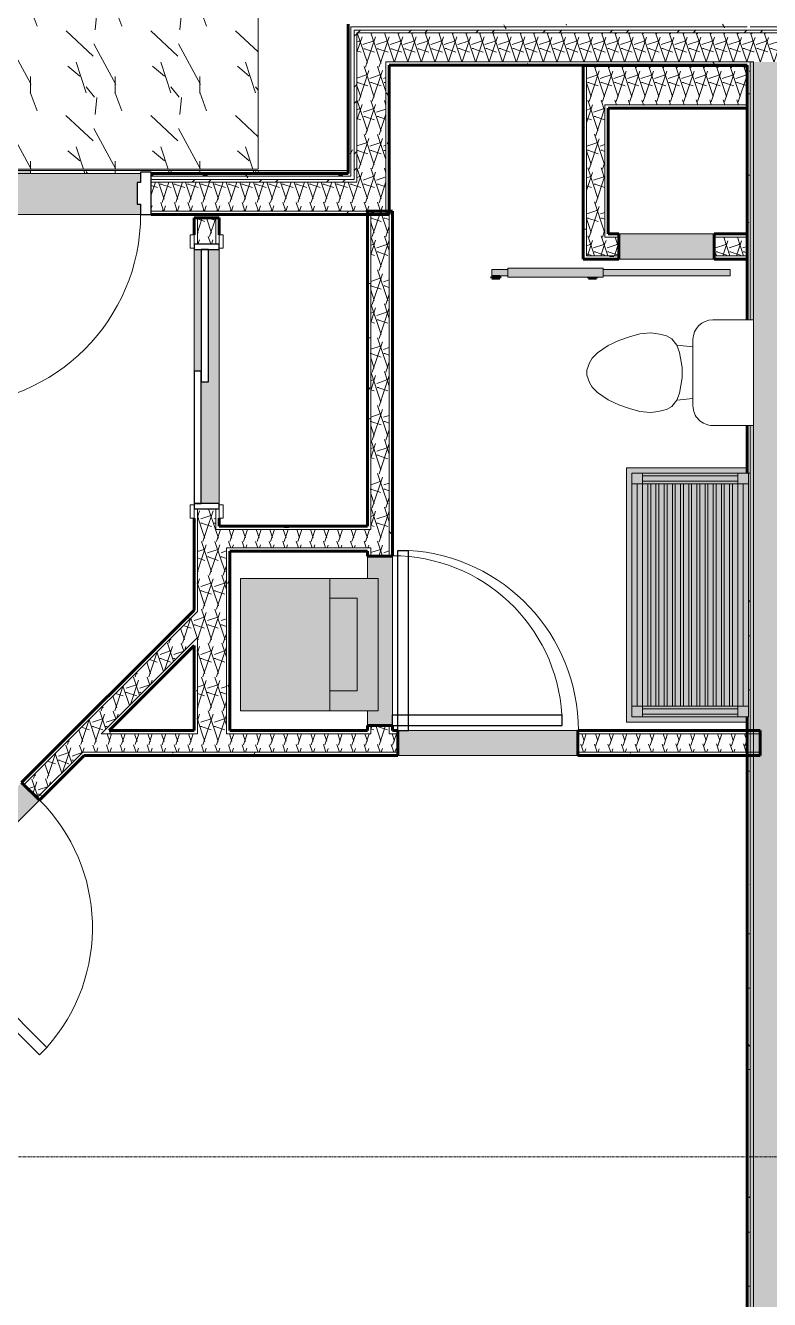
# Model space of a CAD drawing. Header units: inches. Extents: x -4169 to -1846, y 9706 to 12377.
# Drawn here: x -3479.3 to -3338.7, y 10140.2 to 10380.9 of the extents above; entities that cross this region are included whole.
import ezdxf

# ---------------------------------------------------------------- set-up
doc = ezdxf.new("R2010")
doc.units = ezdxf.units.IN
doc.header["$MEASUREMENT"] = 0
doc.linetypes.add('Grid Line 1_2_', pattern=[0.875, 0.5, -0.125, 0.125, -0.125])
for name, color, linetype, lineweight in [('0-1', 7, 'Continuous', 5), ('0-2', 50, 'Continuous', 18), ('A-CLNG', 13, 'Continuous', 18), ('A-CLNG-PATT-1', 252, 'Continuous', 18), ('A-DOOR', 31, 'Continuous', 18), ('A-DOOR-1', 250, 'Continuous', 9), ('A-DOOR-2', 90, 'Continuous', 30), ('A-DOOR-3', 135, 'Continuous', 18), ('A-DOOR-4', 50, 'Continuous', 18), ('A-DOOR-5', 10, 'Continuous', 60), ('A-DOOR-6', 31, 'Continuous', 30), ('A-DOOR-7', 31, 'Continuous', 9), ('A-DOOR-FRAM', 31, 'Continuous', 30), ('A-DOOR-FRAM-1', 90, 'Continuous', 30), ('A-WALL', 113, 'Continuous', 18), ('A-WALL-1', 8, 'Continuous', 5), ('A-WALL-4', 10, 'Continuous', 60), ('A-WALL-5', 50, 'Continuous', 18), ('A-WALL-PATT-1', 250, 'Continuous', 9), ('A-WALL-PATT-2', 253, 'Continuous', 9), ('A-WALL-PATT-4', 111, 'Continuous', 9), ('I-WALL', 2, 'Continuous', 18), ('I-WALL-2', 2, 'Continuous', 5), ('I-WALL-3', 2, 'Continuous', 60), ('P-SANR-FIXT-1', 9, 'Continuous', 9), ('P-SANR-FIXT-2', 250, 'Continuous', 9), ('Q-CASE-1', 9, 'Continuous', 9), ('Q-CASE-3', 250, 'Continuous', 9), ('S-BEAM', 12, 'Continuous', 9), ('S-GRID-1', 1, 'Grid Line 1_2_', 9)]:
    doc.layers.add(name, color=color, linetype=linetype, lineweight=lineweight)
pattern_1 = [(0, (0, 0), (20.48, 5.12), [0.845, -14.515, 0.845, -14.515, -81.92]), (0, (0, 0), (20.48, 5.12), [-30.72, 0.845, -29.875, 0.845, -14.515, -35.84]), (0, (0, 0), (20.48, 5.12), [-76.8, 0.845, -9.395, 0.845, -24.755]), (120, (7.68, 2.56), (-14.67405, 15.1762003), [0.845, -14.515, 0.845, -14.515, -81.92]), (120, (7.68, 2.56), (-14.67405, 15.1762003), [-30.72, 0.845, -29.875, 0.845, -14.515, -35.84]), (120, (7.68, 2.56), (-14.67405, 15.1762003), [-76.8, 0.845, -9.395, 0.845, -24.755]), (240, (10.24, 12.8), (-5.80595, -20.2962003), [0.845, -14.515, 0.845, -14.515, -81.92]), (240, (10.24, 12.8), (-5.80595, -20.2962003), [-30.72, 0.845, -29.875, 0.845, -14.515, -35.84]), (240, (10.24, 12.8), (-5.80595, -20.2962003), [-76.8, 0.845, -9.395, 0.845, -24.755])]
pattern_2 = [(161.57, (0.32, 0.32), (-2.560496185, -0.000537386), [0, -18.214, 2.022, 0]), (18.43, (-0.32, 0.32), (-2.560496185, 0.000537386), [0, -18.214, 2.022, 0]), (108.43, (0.32, 0.32), (1.27922091, -6.400876726), [6.07, -14.166]), (71.57, (-0.32, 0.32), (1.27922091, 6.400876726), [6.07, -14.166])]
pattern_3 = [(45, (0, 0), (-6.335677, 6.335677), []), (45, (0, 9.6), (-6.335677, 6.335677), [])]

# ---------------------------------------------------------------- blocks, each defined once
blk = doc.blocks.new('SWING - SINGLE - FLUSH - 2-10 x 6-8 - PRIVACY-2632540-ENLARGED RCP - 2ND FLOOR PLAN')
at = {"layer": 'A-DOOR-1'}
blk.add_arc((17, -2.37), 34.07, 180, 266.6343, dxfattribs=at)
at = {"layer": 'A-DOOR-2'}
for p, q in [((15, -2.37), (15, -36.38)), ((17, -2.37), (15, -2.37)), ((17, -2.37), (17, -36.38)), ((17, -36.38), (15, -36.38))]:
    blk.add_line(p, q, dxfattribs=at)
blk = doc.blocks.new('Stacked Washer and Dryer - 26_x25_ - Private-1352637-ENLARGED RCP - 2ND FLOOR PLAN')
at = {"layer": 'P-SANR-FIXT-1'}
blk.add_hatch(color=256, dxfattribs=at).paths.add_polyline_path([(8.26, -12.5), (26, -12.5), (26, 12.5), (0, 12.5), (0, -12.5)], flags=0)
at = {"layer": 'P-SANR-FIXT-2'}
for p, q in [((26, 12.5), (0, 12.5)), ((0, -12.5), (0, 12.5)), ((16.91, 12.5), (16.91, -12.5)), ((26, 12.5), (26, -12.5)), ((16.91, 8.75), (22.09, 8.75)), ((22.09, 8.75), (22.09, -8.75)), ((22.09, -8.75), (16.91, -8.75)), ((0, -12.5), (26, -12.5))]:
    blk.add_line(p, q, dxfattribs=at)
blk = doc.blocks.new('SWING - SINGLE - FLUSH - 2-10 x 6-8 - PRIVACY-2632541-ENLARGED RCP - 2ND FLOOR PLAN')
at = {"layer": 'A-DOOR-1'}
blk.add_arc((17, 2.37), 34.07, 93.3657, 180, dxfattribs=at)
at = {"layer": 'A-DOOR-2'}
for p, q in [((15, 2.37), (15, 36.38)), ((17, 36.38), (15, 36.38)), ((17, 2.37), (17, 36.38)), ((17, 2.37), (15, 2.37))]:
    blk.add_line(p, q, dxfattribs=at)
blk = doc.blocks.new('SWING - SINGLE - FLUSH - 2-8 x 6-8 - PASSAGE-2632542-ENLARGED RCP - 2ND FLOOR PLAN')
at = {"layer": 'A-DOOR-1'}
blk.add_arc((16, 2.37), 32.07, 93.5759, 180, dxfattribs=at)
at = {"layer": 'A-DOOR-2'}
for p, q in [((14, 2.37), (14, 34.38)), ((16, 34.38), (14, 34.38)), ((16, 2.37), (16, 34.38)), ((16, 2.37), (14, 2.37))]:
    blk.add_line(p, q, dxfattribs=at)
blk = doc.blocks.new('SLIDING - FLUSH - 4-0 x 6-8-2636079-ENLARGED RCP - 2ND FLOOR PLAN')
at = {"layer": 'A-DOOR-1'}
for p, q in [((-24.25, 3), (-26.75, 3)), ((-26.75, 3), (-26.75, 2.25)), ((-24.25, 2.25), (-24.25, 3)), ((26.75, 3), (24.25, 3)), ((24.25, 3), (24.25, 2.25)), ((26.75, 2.25), (26.75, 3)), ((-26.75, 2.25), (-24.25, 2.25)), ((24.25, 2.25), (26.75, 2.25)), ((-24.25, -2.5), (-26.75, -2.5)), ((-26.75, -2.5), (-26.75, -3.25)), ((-26.75, -3.25), (-24.25, -3.25)), ((-24.25, -3.25), (-24.25, -2.5)), ((26.75, -2.5), (24.25, -2.5)), ((24.25, -2.5), (24.25, -3.25)), ((24.25, -3.25), (26.75, -3.25)), ((26.75, -3.25), (26.75, -2.5))]:
    blk.add_line(p, q, dxfattribs=at)
at = {"layer": 'A-DOOR-2'}
for p, q in [((1, 2.25), (-24, 2.25)), ((-24, 2.25), (-24, 0.88)), ((-24, 0.88), (1, 0.88)), ((24, 0.88), (-1, 0.88)), ((-1, 0.88), (-1, -0.5)), ((1, 0.88), (1, 2.25)), ((24, -0.5), (24, 0.88)), ((-1, -0.5), (24, -0.5))]:
    blk.add_line(p, q, dxfattribs=at)
at = {"layer": 'A-DOOR-FRAM-1'}
for p, q in [((-24, 2.25), (-25, 2.25)), ((-25, 2.25), (-25, -2.5)), ((-24, -2.5), (-24, 2.25)), ((24, 2.25), (24, -2.5)), ((25, 2.25), (24, 2.25)), ((25, -2.5), (25, 2.25)), ((-25, -2.5), (-24, -2.5)), ((24, -2.5), (25, -2.5))]:
    blk.add_line(p, q, dxfattribs=at)
blk = doc.blocks.new('Toilet-Domestic-3D - Toilet-Domestic-3D-1372870-ENLARGED RCP - 2ND FLOOR PLAN')
at = {"layer": 'P-SANR-FIXT-2'}
for p, q in [((-5.13, 8), (-3.74, 10)), ((-3.74, 10), (-2.74, 11)), ((-2.74, 11), (-1.87, 11.5)), ((-1.87, 11.5), (-0.5, 12)), ((-0.5, 12), (0.5, 12)), ((0.5, 12), (1.87, 11.5)), ((1.87, 11.5), (2.74, 11)), ((2.74, 11), (3.74, 10)), ((3.74, 10), (5.13, 8)), ((-6.06, 6), (-5.13, 8)), ((5.13, 8), (6.06, 6)), ((-6.79, 4), (-6.06, 6)), ((6.06, 6), (6.79, 4)), ((-7.33, 1.99), (-6.79, 4)), ((6.79, 4), (7.33, 1.99)), ((-7.5, 0), (-7.33, 1.99)), ((7.33, 1.99), (7.5, 0)), ((-7.41, -1), (-7.5, 0)), ((-7.24, -2), (-7.41, -1)), ((-6.97, -3), (-7.24, -2)), ((7.24, -2), (6.97, -3)), ((7.41, -1), (7.24, -2)), ((7.5, 0), (7.41, -1)), ((-6.4, -4), (-6.97, -3)), ((-5.21, -5), (-6.4, -4)), ((6.4, -4), (5.21, -5)), ((6.97, -3), (6.4, -4)), ((-3.84, -5.5), (-5.21, -5)), ((-4.86, -8.02), (-5.21, -5)), ((-1, -6), (-3.84, -5.5)), ((1, -6), (-1, -6)), ((3.84, -5.5), (1, -6)), ((5.21, -5), (3.84, -5.5)), ((4.86, -8.02), (5.21, -5)), ((6.25, -8.02), (-6.25, -8.02)), ((-9.98, -11.75), (-9.98, -19.48)), ((9.98, -19.48), (9.98, -11.75)), ((-9.98, -19.48), (9.98, -19.48))]:
    blk.add_line(p, q, dxfattribs=at)
for centre, start, end in [((-6.25, -11.75), 90, 180), ((6.25, -11.75), 0, 90)]:
    blk.add_arc(centre, 3.73, start, end, dxfattribs=at)
blk = doc.blocks.new('Bath Vanity - Bath Vanity 48_-V104-ENLARGED RCP - 2ND FLOOR PLAN')
at = {"layer": 'Q-CASE-1'}
h = blk.add_hatch(color=256, dxfattribs=at)
h.paths.add_polyline_path([(24.74, -24), (24.74, -1.25), (23.74, -1.25), (23.74, -23), (-22.26, -23), (-22.26, -1.25), (-23.26, -1.25), (-23.26, -24), (23.74, -24)], flags=0)
h.paths.add_polyline_path([(21.74, -22), (21.74, -21), (-20.26, -21), (-20.26, -22), (4.82, -22)], flags=0)
h.paths.add_polyline_path([(21.74, -10.18), (-20.26, -10.18), (-20.26, -10.73), (21.74, -10.73)], flags=0)
h.paths.add_polyline_path([(21.74, -12.27), (21.74, -11.73), (-20.26, -11.73), (-20.26, -12.27), (17.01, -12.27)], flags=0)
h.paths.add_polyline_path([(21.74, -13.27), (-20.26, -13.27), (-20.26, -13.82), (21.74, -13.82)], flags=0)
h.paths.add_polyline_path([(21.74, -15.36), (21.74, -14.82), (-20.26, -14.82), (-20.26, -15.36), (19.14, -15.36)], flags=0)
h.paths.add_polyline_path([(21.74, -3), (21.74, -2), (-20.26, -2), (-20.26, -3), (10.62, -3)], flags=0)
h.paths.add_polyline_path([(21.74, -8.64), (-20.26, -8.64), (-20.26, -9.18), (21.74, -9.18)], flags=0)
h.paths.add_polyline_path([(21.74, -4.55), (21.74, -4), (-20.26, -4), (-20.26, -4.55), (11.69, -4.55)], flags=0)
h.paths.add_polyline_path([(21.74, -16.91), (21.74, -16.36), (-20.26, -16.36), (-20.26, -16.91), (20.21, -16.91)], flags=0)
h.paths.add_polyline_path([(21.74, -7.09), (-20.26, -7.09), (-20.26, -7.64), (21.74, -7.64)], flags=0)
h.paths.add_polyline_path([(21.74, -20), (21.74, -19.45), (-20.26, -19.45), (-20.26, -20), (4.82, -20)], flags=0)
h.paths.add_polyline_path([(21.74, -18.45), (21.74, -17.91), (-20.26, -17.91), (-20.26, -18.45), (21.27, -18.45)], flags=0)
h.paths.add_polyline_path([(21.74, -6.09), (21.74, -5.55), (-20.26, -5.55), (-20.26, -6.09), (12.75, -6.09)], flags=0)
h = blk.add_hatch(color=256, dxfattribs=at)
h.paths.add_polyline_path([(23.74, -23), (23.74, -21), (21.74, -21), (21.74, -23)], flags=0)
h.paths.add_polyline_path([(23.74, -3), (23.74, -1), (21.74, -1), (21.74, -3), (23.24, -3)], flags=0)
h.paths.add_polyline_path([(-20.26, -21.16), (-20.26, -21), (-22.26, -21), (-22.26, -23), (-20.26, -23), (-20.26, -22)], flags=0)
h.paths.add_polyline_path([(-20.26, -3), (-20.26, -1), (-22.26, -1), (-22.26, -3), (-20.76, -3)], flags=0)
for points in [[(21.74, -2), (21.74, -1), (-20.26, -1), (-20.26, -2), (9.93, -2)], [(-21.76, -4), (-21.76, -3), (-22.26, -3), (-22.26, -21), (-21.76, -21), (-21.76, -4.28)], [(-20.76, -4), (-20.76, -3), (-21.76, -3), (-21.76, -21), (-20.76, -21), (-20.76, -4.28)], [(-20.26, -3), (-20.76, -3), (-20.76, -21), (-20.26, -21), (-20.26, -4)], [(21.74, -4), (21.74, -3), (-20.26, -3), (-20.26, -4), (11.31, -4)], [(21.74, -5.55), (21.74, -4.55), (-20.26, -4.55), (-20.26, -5.55), (12.38, -5.55)], [(22.24, -21), (22.24, -3), (21.74, -3), (21.74, -21)], [(23.24, -10.18), (23.24, -3), (22.24, -3), (22.24, -21), (23.24, -21), (23.24, -10.73)], [(23.74, -20), (23.74, -3), (23.24, -3), (23.24, -21), (23.74, -21)], [(21.74, -7.09), (21.74, -6.09), (-20.26, -6.09), (-20.26, -7.09), (13.44, -7.09)], [(21.74, -8.64), (21.74, -7.64), (-20.26, -7.64), (-20.26, -8.64), (14.51, -8.64)], [(21.74, -10.18), (21.74, -9.18), (-20.26, -9.18), (-20.26, -10.18), (15.57, -10.18)], [(21.74, -11.73), (21.74, -10.73), (-20.26, -10.73), (-20.26, -11.73), (16.64, -11.73)], [(21.74, -13.27), (21.74, -12.27), (-20.26, -12.27), (-20.26, -13.27), (17.7, -13.27)], [(21.74, -14.82), (21.74, -13.82), (-20.26, -13.82), (-20.26, -14.82), (18.77, -14.82)], [(21.74, -16.36), (21.74, -15.36), (-20.26, -15.36), (-20.26, -16.36), (19.83, -16.36)], [(21.74, -17.91), (21.74, -16.91), (-20.26, -16.91), (-20.26, -17.91), (20.9, -17.91)], [(21.74, -18.45), (-20.26, -18.45), (-20.26, -19.45), (21.74, -19.45), (21.74, -19.13)], [(21.74, -21), (21.74, -20), (-20.26, -20), (-20.26, -21), (4.82, -21)], [(21.74, -22), (-20.26, -22), (-20.26, -23), (21.74, -23)]]:
    blk.add_hatch(color=256, dxfattribs=at).paths.add_polyline_path(points, flags=0)
at = {"layer": 'Q-CASE-3'}
for p, q in [((-23.26, -24), (-23.26, -1.25)), ((-22.26, -3), (-22.26, -1)), ((-22.26, -1), (-20.26, -1)), ((21.74, -1), (-20.26, -1)), ((-20.26, -1), (-20.26, -3)), ((21.74, -2), (-20.26, -2)), ((21.74, -3), (21.74, -1)), ((21.74, -1), (23.74, -1)), ((23.74, -1), (23.74, -3)), ((24.74, -1.25), (24.74, -24)), ((-22.26, -3), (-22.26, -21)), ((-20.26, -3), (-22.26, -3)), ((-21.76, -3), (-21.76, -21)), ((-20.76, -3), (-20.76, -21)), ((21.74, -3), (-20.26, -3)), ((-20.26, -3), (-20.26, -21)), ((-20.26, -4), (21.74, -4)), ((21.74, -4.55), (-20.26, -4.55)), ((21.74, -3), (21.74, -21)), ((23.74, -3), (21.74, -3)), ((22.24, -3), (22.24, -21)), ((23.24, -3), (23.24, -21)), ((23.74, -3), (23.74, -21)), ((-20.26, -5.55), (21.74, -5.55)), ((21.74, -6.09), (-20.26, -6.09)), ((-20.26, -7.09), (21.74, -7.09)), ((21.74, -7.64), (-20.26, -7.64)), ((-20.26, -8.64), (21.74, -8.64)), ((21.74, -9.18), (-20.26, -9.18)), ((-20.26, -10.18), (21.74, -10.18)), ((21.74, -10.73), (-20.26, -10.73)), ((-20.26, -11.73), (21.74, -11.73)), ((21.74, -12.27), (-20.26, -12.27)), ((-20.26, -13.27), (21.74, -13.27)), ((21.74, -13.82), (-20.26, -13.82)), ((-20.26, -14.82), (21.74, -14.82)), ((21.74, -15.36), (-20.26, -15.36)), ((-20.26, -16.36), (21.74, -16.36)), ((21.74, -16.91), (-20.26, -16.91)), ((-20.26, -17.91), (21.74, -17.91)), ((21.74, -18.45), (-20.26, -18.45)), ((-22.26, -23), (-22.26, -21)), ((-22.26, -21), (-20.26, -21)), ((-20.26, -19.45), (21.74, -19.45)), ((21.74, -20), (-20.26, -20)), ((-20.26, -21), (21.74, -21)), ((-20.26, -21), (-20.26, -23)), ((21.74, -23), (21.74, -21)), ((21.74, -21), (23.74, -21)), ((23.74, -21), (23.74, -23)), ((24.74, -24), (-23.26, -24)), ((-20.26, -23), (-22.26, -23)), ((21.74, -22), (-20.26, -22)), ((21.74, -23), (-20.26, -23)), ((23.74, -23), (21.74, -23))]:
    blk.add_line(p, q, dxfattribs=at)
blk = doc.blocks.new('BARN - FLUSH - WIDTH 2-V96-ENLARGED RCP - 2ND FLOOR PLAN')
at = {"layer": 'A-DOOR-3'}
h = blk.add_hatch(color=256, dxfattribs=at)
h.paths.add_polyline_path([(12, -4.34), (12, -4.32), (-12, -4.34), (-12, -4.95), (12, -4.95), (12, -4.41)], flags=0)
h.paths.add_polyline_path([(-30, -4.32), (-33, -4.34), (-33, -4.95), (-30, -4.95), (-30, -4.34)], flags=0)
for points in [[(-12, -4.07), (-30, -4.07), (-30, -5.82), (-12, -5.82)], [(-31.5, -6), (-31.5, -5.67), (-33, -5.67), (-33, -6)], [(-13.23, -5.82), (-14.73, -5.82), (-14.73, -6), (-13.23, -6)]]:
    blk.add_hatch(color=256, dxfattribs=at).paths.add_polyline_path(points, flags=0)
h = blk.add_hatch(color=256, dxfattribs=at)
h.paths.add_polyline_path([(12, -5.57), (12, -4.95), (-12, -4.95), (-12, -5.57), (11.51, -5.57)], flags=0)
h.paths.add_polyline_path([(-30, -5.39), (-30, -4.95), (-33, -4.95), (-33, -5.57), (-30, -5.55), (-30, -5.48)], flags=0)
at = {"layer": 'A-DOOR-4'}
for p, q in [((-30, -4.32), (-33, -4.32)), ((-33, -4.32), (-33, -4.95)), ((-30, -5.82), (-30, -4.07)), ((-30, -4.07), (-12, -4.07)), ((-12, -4.07), (-12, -5.82)), ((12, -4.32), (-12, -4.32)), ((12, -4.95), (12, -4.32)), ((-33, -4.95), (-33, -5.57)), ((-33, -5.57), (-30, -5.57)), ((-12, -5.82), (-30, -5.82)), ((-12, -5.57), (12, -5.57)), ((12, -5.57), (12, -4.95))]:
    blk.add_line(p, q, dxfattribs=at)
at = {"layer": 'A-DOOR-5'}
for p, q in [((-33, -6), (-33, -5.67)), ((-33, -5.67), (-31.5, -5.67)), ((-31.5, -6), (-33, -6)), ((-31.5, -5.67), (-31.5, -6)), ((-14.73, -6), (-14.73, -5.82)), ((-13.23, -6), (-14.73, -6)), ((-13.23, -5.82), (-13.23, -6))]:
    blk.add_line(p, q, dxfattribs=at)
blk = doc.blocks.new('CTR - 1st Phase - Unit Layouts_rvt-1-ENLARGED RCP - 2ND FLOOR PLAN')
at = {"layer": 'A-WALL-1'}
for points in [[(-3373.3, 10373.16), (-3342.97, 10373.16), (-3342.97, 10373.41), (-3373.3, 10373.41)], [(-3362.89, 10336.79), (-3349.17, 10336.79), (-3349.17, 10341.54), (-3367.17, 10341.54), (-3367.17, 10336.79)], [(-3409.92, 10248.66), (-3409.92, 10280.66), (-3414.67, 10280.66), (-3414.67, 10276.45), (-3412.67, 10276.45), (-3412.67, 10251.45), (-3414.67, 10251.45), (-3414.67, 10248.66), (-3410.55, 10248.66)], [(-3396.65, 10242.99), (-3374.9, 10242.99), (-3374.9, 10247.74), (-3408.9, 10247.74), (-3408.9, 10242.99), (-3407.98, 10242.99)], [(-3500.69, 10210.49), (-3476.64, 10234.53), (-3480, 10237.89), (-3504.04, 10213.85), (-3501.13, 10210.93)]]:
    blk.add_hatch(color=256, dxfattribs=at).paths.add_polyline_path(points, flags=0)
h = blk.add_hatch(color=256, dxfattribs=at)
h.paths.add_polyline_path([(-3446.05, 10290.59), (-3442.67, 10290.59), (-3442.67, 10338.59), (-3444.67, 10338.59), (-3444.67, 10313.59), (-3446.05, 10313.59), (-3446.05, 10309.45)], flags=0)
h.paths.add_polyline_path([(-3447.42, 10315.59), (-3446.05, 10315.59), (-3446.05, 10338.59), (-3447.42, 10338.59), (-3447.42, 10317.53)], flags=0)
at = {"layer": 'A-WALL-PATT-1'}
h = blk.add_hatch(dxfattribs=at)
h.set_pattern_fill('FP_1', color=256, style=0, pattern_type=2)
h.set_pattern_definition(pattern_1)
h.paths.add_polyline_path([(-3373.92, 10336.79), (-3373.3, 10336.79), (-3373.3, 10373.41), (-3373.92, 10373.41), (-3373.92, 10337.41)], flags=0)
h = blk.add_hatch(dxfattribs=at)
h.set_pattern_fill('FP_1', color=256, style=0, pattern_type=2)
h.set_pattern_definition(pattern_1)
h.paths.add_polyline_path([(-3369.17, 10365.29), (-3342.97, 10365.29), (-3342.97, 10365.91), (-3369.17, 10365.91)], flags=0)
h = blk.add_hatch(dxfattribs=at)
h.set_pattern_fill('FP_1', color=256, style=0, pattern_type=2)
h.set_pattern_definition(pattern_1)
h.paths.add_polyline_path([(-3414.67, 10247.74), (-3414.05, 10247.74), (-3414.05, 10248.66), (-3414.67, 10248.66)], flags=0)
h.paths.add_polyline_path([(-3414.05, 10280.66), (-3414.05, 10282.2), (-3414.67, 10282.2), (-3414.67, 10280.66)], flags=0)
h.paths.add_polyline_path([(-3414.05, 10285.7), (-3414.05, 10345.86), (-3414.67, 10345.84), (-3414.67, 10285.7)], flags=0)
h = blk.add_hatch(dxfattribs=at)
h.set_pattern_fill('FP_1', color=256, style=0, pattern_type=2)
h.set_pattern_definition(pattern_1)
h.paths.add_polyline_path([(-3410.55, 10247.74), (-3409.92, 10247.74), (-3409.92, 10248.66), (-3410.55, 10248.66), (-3410.55, 10248.12)], flags=0)
h.paths.add_polyline_path([(-3409.92, 10280.66), (-3409.92, 10345.86), (-3410.55, 10345.86), (-3410.55, 10280.66)], flags=0)
h = blk.add_hatch(dxfattribs=at)
h.set_pattern_fill('FP_1', color=256, style=0, pattern_type=2)
h.set_pattern_definition(pattern_1)
h.paths.add_polyline_path([(-3446.8, 10286.32), (-3446.8, 10289.59), (-3447.42, 10289.59), (-3447.42, 10286.32)], flags=0)
h.paths.add_polyline_path([(-3447.42, 10339.59), (-3446.8, 10339.59), (-3446.8, 10344.59), (-3447.42, 10344.59), (-3447.42, 10341.34)], flags=0)
h = blk.add_hatch(dxfattribs=at)
h.set_pattern_fill('FP_1', color=256, style=0, pattern_type=2)
h.set_pattern_definition(pattern_1)
h.paths.add_polyline_path([(-3369.17, 10336.79), (-3367.17, 10336.79), (-3367.17, 10337.41), (-3373.3, 10337.41), (-3373.29, 10336.79), (-3369.8, 10336.79)], flags=0)
h.paths.add_polyline_path([(-3346, 10336.79), (-3342.97, 10336.79), (-3342.97, 10337.41), (-3349.17, 10337.41), (-3349.17, 10336.79), (-3346.17, 10336.79)], flags=0)
h = blk.add_hatch(dxfattribs=at)
h.set_pattern_fill('FP_1', color=256, style=0, pattern_type=2)
h.set_pattern_definition(pattern_1)
h.paths.add_polyline_path([(-3446.8, 10247.74), (-3446.8, 10265.26), (-3447.42, 10264.64), (-3447.42, 10247.74)], flags=0)
h.paths.add_polyline_path([(-3447.42, 10269.59), (-3446.8, 10270.21), (-3446.8, 10286.32), (-3447.42, 10286.32), (-3447.42, 10270.21)], flags=0)
h = blk.add_hatch(dxfattribs=at)
h.set_pattern_fill('FP_1', color=256, style=0, pattern_type=2)
h.set_pattern_definition(pattern_1)
h.paths.add_polyline_path([(-3438.67, 10285.7), (-3414.67, 10285.7), (-3414.67, 10286.32), (-3443.3, 10286.32), (-3443.3, 10285.7), (-3440.67, 10285.7)], flags=0)
h = blk.add_hatch(dxfattribs=at)
h.set_pattern_fill('FP_1', color=256, style=0, pattern_type=2)
h.set_pattern_definition(pattern_1)
h.paths.add_polyline_path([(-3441.3, 10247.74), (-3440.67, 10247.74), (-3440.67, 10282.2), (-3441.3, 10282.2), (-3441.3, 10256.91)], flags=0)
h = blk.add_hatch(dxfattribs=at)
h.set_pattern_fill('FP_1', color=256, style=0, pattern_type=2)
h.set_pattern_definition(pattern_1)
h.paths.add_polyline_path([(-3522.87, 10194.14), (-3503.6, 10213.41), (-3504.04, 10213.85), (-3522.87, 10195.02), (-3522.87, 10194.4)], flags=0)
h.paths.add_polyline_path([(-3479.56, 10237.45), (-3447.42, 10269.59), (-3447.42, 10270.47), (-3480, 10237.89)], flags=0)
h = blk.add_hatch(dxfattribs=at)
h.set_pattern_fill('FP_1', color=256, style=0, pattern_type=2)
h.set_pattern_definition(pattern_1)
h.paths.add_polyline_path([(-3518.75, 10192.43), (-3507.58, 10203.6), (-3508.02, 10204.04), (-3518.75, 10193.31)], flags=0)
h.paths.add_polyline_path([(-3505.11, 10206.07), (-3500.69, 10210.49), (-3501.13, 10210.93), (-3505.55, 10206.51)], flags=0)
h.paths.add_polyline_path([(-3476.64, 10234.53), (-3467.56, 10243.61), (-3468.45, 10243.61), (-3477.09, 10234.98)], flags=0)
h.paths.add_polyline_path([(-3464.95, 10247.11), (-3464.06, 10247.11), (-3447.42, 10263.75), (-3447.42, 10264.64), (-3464.18, 10247.88)], flags=0)
h = blk.add_hatch(dxfattribs=at)
h.set_pattern_fill('FP_1', color=256, style=0, pattern_type=2)
h.set_pattern_definition(pattern_1)
h.paths.add_polyline_path([(-3463.44, 10247.11), (-3446.8, 10247.11), (-3446.8, 10247.74), (-3463.44, 10247.74), (-3464.06, 10247.11)], flags=0)
h.paths.add_polyline_path([(-3441.3, 10247.11), (-3414.05, 10247.11), (-3414.05, 10247.74), (-3441.3, 10247.74)], flags=0)
h.paths.add_polyline_path([(-3408.9, 10247.11), (-3408.9, 10247.74), (-3410.55, 10247.74), (-3410.55, 10247.11)], flags=0)
h.paths.add_polyline_path([(-3342.97, 10247.11), (-3342.97, 10247.74), (-3374.9, 10247.74), (-3374.9, 10247.11), (-3362.89, 10247.11)], flags=0)
h = blk.add_hatch(dxfattribs=at)
h.set_pattern_fill('FP_1', color=256, style=0, pattern_type=2)
h.set_pattern_definition(pattern_1)
h.paths.add_polyline_path([(-3447.42, 10242.99), (-3408.9, 10242.99), (-3408.9, 10243.61), (-3467.56, 10243.61), (-3468.19, 10242.99), (-3464.18, 10242.99)], flags=0)
h.paths.add_polyline_path([(-3374.9, 10242.99), (-3342.97, 10242.99), (-3342.97, 10243.61), (-3374.9, 10243.61)], flags=0)
at = {"layer": 'A-WALL-PATT-2'}
h = blk.add_hatch(dxfattribs=at)
h.set_pattern_fill('FP_2', color=256, style=0, pattern_type=2)
h.set_pattern_definition(pattern_2)
h.paths.add_polyline_path([(-3373.3, 10337.41), (-3369.8, 10337.41), (-3369.8, 10373.16), (-3373.3, 10373.16), (-3373.3, 10339.62)], flags=0)
h = blk.add_hatch(dxfattribs=at)
h.set_pattern_fill('FP_2', color=256, style=0, pattern_type=2)
h.set_pattern_definition(pattern_2)
h.paths.add_polyline_path([(-3369.8, 10365.91), (-3342.97, 10365.91), (-3342.97, 10373.16), (-3369.8, 10373.16)], flags=0)
h = blk.add_hatch(dxfattribs=at)
h.set_pattern_fill('FP_2', color=256, style=0, pattern_type=2)
h.set_pattern_definition(pattern_2)
h.paths.add_polyline_path([(-3414.05, 10247.11), (-3410.55, 10247.11), (-3410.55, 10248.66), (-3414.05, 10248.66), (-3414.05, 10247.74)], flags=0)
h.paths.add_polyline_path([(-3410.55, 10280.66), (-3410.55, 10345.86), (-3414.05, 10345.86), (-3414.05, 10280.66), (-3412.67, 10280.66)], flags=0)
h = blk.add_hatch(dxfattribs=at)
h.set_pattern_fill('FP_2', color=256, style=0, pattern_type=2)
h.set_pattern_definition(pattern_2)
h.paths.add_polyline_path([(-3443.3, 10285.7), (-3443.3, 10289.59), (-3446.8, 10289.59), (-3446.8, 10285.7)], flags=0)
h.paths.add_polyline_path([(-3443.3, 10339.59), (-3443.3, 10344.59), (-3446.8, 10344.59), (-3446.8, 10339.59)], flags=0)
h = blk.add_hatch(dxfattribs=at)
h.set_pattern_fill('FP_2', color=256, style=0, pattern_type=2)
h.set_pattern_definition(pattern_2)
h.paths.add_polyline_path([(-3369.8, 10337.41), (-3367.17, 10337.41), (-3367.17, 10340.91), (-3369.8, 10340.91), (-3369.8, 10339.62)], flags=0)
h.paths.add_polyline_path([(-3349.17, 10337.41), (-3342.97, 10337.41), (-3342.97, 10340.91), (-3349.17, 10340.91)], flags=0)
h = blk.add_hatch(dxfattribs=at)
h.set_pattern_fill('FP_2', color=256, style=0, pattern_type=2)
h.set_pattern_definition(pattern_2)
h.paths.add_polyline_path([(-3446.8, 10247.11), (-3441.3, 10247.11), (-3441.3, 10285.7), (-3446.8, 10285.7), (-3446.8, 10247.71)], flags=0)
h = blk.add_hatch(dxfattribs=at)
h.set_pattern_fill('FP_2', color=256, style=0, pattern_type=2)
h.set_pattern_definition(pattern_2)
h.paths.add_polyline_path([(-3434.81, 10282.2), (-3414.05, 10282.2), (-3414.05, 10285.7), (-3441.3, 10285.68), (-3441.3, 10282.2), (-3438.67, 10282.2)], flags=0)
h = blk.add_hatch(dxfattribs=at)
h.set_pattern_fill('FP_2', color=256, style=0, pattern_type=2)
h.set_pattern_definition(pattern_2)
h.paths.add_polyline_path([(-3519.37, 10192.69), (-3501.13, 10210.93), (-3503.6, 10213.41), (-3519.37, 10197.64), (-3519.37, 10192.74)], flags=0)
h.paths.add_polyline_path([(-3477.09, 10234.98), (-3446.8, 10265.3), (-3446.8, 10270.21), (-3479.56, 10237.45)], flags=0)
h = blk.add_hatch(dxfattribs=at)
h.set_pattern_fill('FP_2', color=256, style=0, pattern_type=2)
h.set_pattern_definition(pattern_2)
h.paths.add_polyline_path([(-3468.45, 10243.61), (-3408.9, 10243.61), (-3408.9, 10247.11), (-3464.95, 10247.11), (-3468.44, 10243.62)], flags=0)
h.paths.add_polyline_path([(-3374.9, 10243.61), (-3342.97, 10243.61), (-3342.97, 10247.11), (-3374.9, 10247.11)], flags=0)
at = {"layer": 'A-WALL-4'}
for p, q in [((-3373.92, 10336.79), (-3373.92, 10373.41)), ((-3373.92, 10373.41), (-3373.3, 10373.41)), ((-3373.3, 10373.41), (-3369.17, 10373.41)), ((-3369.17, 10373.41), (-3342.97, 10373.41)), ((-3342.97, 10373.41), (-3342.97, 10365.29)), ((-3369.17, 10365.29), (-3369.17, 10341.54)), ((-3342.97, 10365.29), (-3369.17, 10365.29)), ((-3414.67, 10286.32), (-3414.67, 10345.86)), ((-3414.67, 10345.86), (-3409.92, 10345.86)), ((-3409.92, 10345.86), (-3409.92, 10280.66)), ((-3447.42, 10341.34), (-3447.42, 10344.59)), ((-3447.42, 10344.59), (-3442.67, 10344.59)), ((-3442.67, 10344.59), (-3442.67, 10341.34)), ((-3369.17, 10341.54), (-3367.17, 10341.54)), ((-3367.17, 10341.54), (-3367.17, 10336.79)), ((-3349.17, 10341.54), (-3342.97, 10341.54)), ((-3349.17, 10336.79), (-3349.17, 10341.54)), ((-3342.97, 10341.54), (-3342.97, 10336.79)), ((-3373.3, 10336.79), (-3373.92, 10336.79)), ((-3369.17, 10336.79), (-3373.3, 10336.79)), ((-3367.17, 10336.79), (-3369.17, 10336.79)), ((-3342.97, 10336.79), (-3349.17, 10336.79)), ((-3447.42, 10286.32), (-3447.42, 10287.84)), ((-3442.67, 10287.84), (-3442.67, 10286.32)), ((-3447.42, 10270.47), (-3447.42, 10286.32)), ((-3442.67, 10286.32), (-3440.67, 10286.32)), ((-3440.67, 10286.32), (-3414.67, 10286.32)), ((-3414.67, 10281.57), (-3440.67, 10281.57)), ((-3440.67, 10281.57), (-3440.67, 10247.74)), ((-3414.67, 10280.66), (-3414.67, 10281.57)), ((-3409.92, 10280.66), (-3414.67, 10280.66)), ((-3480, 10237.89), (-3447.42, 10270.47)), ((-3447.42, 10263.75), (-3463.44, 10247.74)), ((-3447.42, 10247.74), (-3447.42, 10263.75)), ((-3414.67, 10247.74), (-3414.67, 10248.66)), ((-3414.67, 10248.66), (-3409.92, 10248.66)), ((-3409.92, 10248.66), (-3409.92, 10247.74)), ((-3463.44, 10247.74), (-3447.42, 10247.74)), ((-3440.67, 10247.74), (-3414.67, 10247.74)), ((-3409.92, 10247.74), (-3408.9, 10247.74)), ((-3408.9, 10247.74), (-3408.9, 10242.99)), ((-3374.9, 10247.74), (-3340.47, 10247.74)), ((-3374.9, 10242.99), (-3374.9, 10247.74)), ((-3340.47, 10247.74), (-3340.47, 10242.99)), ((-3468.19, 10242.99), (-3476.64, 10234.53)), ((-3408.9, 10242.99), (-3468.19, 10242.99)), ((-3340.47, 10242.99), (-3374.9, 10242.99)), ((-3476.64, 10234.53), (-3480, 10237.89))]:
    blk.add_line(p, q, dxfattribs=at)
at = {"layer": 'A-WALL-5'}
for p, q in [((-3373.3, 10373.41), (-3373.3, 10373.16)), ((-3373.3, 10373.41), (-3373.3, 10373.16)), ((-3373.3, 10373.16), (-3373.3, 10337.41)), ((-3369.8, 10373.16), (-3373.3, 10373.16)), ((-3369.17, 10373.16), (-3369.8, 10373.16)), ((-3369.17, 10373.16), (-3342.97, 10373.16)), ((-3369.8, 10365.91), (-3369.8, 10340.91)), ((-3369.17, 10365.91), (-3369.8, 10365.91)), ((-3369.17, 10365.91), (-3342.97, 10365.91)), ((-3414.05, 10285.7), (-3414.05, 10345.86)), ((-3410.55, 10280.66), (-3410.55, 10345.86)), ((-3446.8, 10339.59), (-3446.8, 10344.59)), ((-3443.3, 10339.59), (-3443.3, 10344.59)), ((-3369.8, 10340.91), (-3369.17, 10340.91)), ((-3367.17, 10340.91), (-3369.17, 10340.91)), ((-3349.17, 10341.54), (-3367.17, 10341.54)), ((-3342.97, 10340.91), (-3349.17, 10340.91)), ((-3447.42, 10338.59), (-3447.42, 10315.59)), ((-3442.67, 10290.59), (-3442.67, 10338.59)), ((-3373.3, 10337.41), (-3369.8, 10337.41)), ((-3369.8, 10337.41), (-3369.17, 10337.41)), ((-3367.17, 10337.41), (-3369.17, 10337.41)), ((-3367.17, 10336.79), (-3349.17, 10336.79)), ((-3342.97, 10337.41), (-3349.17, 10337.41)), ((-3446.8, 10286.32), (-3446.8, 10289.59)), ((-3443.3, 10286.32), (-3443.3, 10289.59)), ((-3446.8, 10286.32), (-3446.8, 10285.7)), ((-3446.8, 10285.7), (-3446.8, 10270.21)), ((-3443.3, 10286.32), (-3443.3, 10285.7)), ((-3441.3, 10285.7), (-3443.3, 10285.7)), ((-3440.67, 10285.7), (-3441.3, 10285.7)), ((-3414.67, 10285.7), (-3440.67, 10285.7)), ((-3414.05, 10285.7), (-3414.67, 10285.7)), ((-3440.67, 10282.2), (-3441.3, 10282.2)), ((-3441.3, 10282.2), (-3441.3, 10247.74)), ((-3414.67, 10282.2), (-3440.67, 10282.2)), ((-3414.05, 10282.2), (-3414.67, 10282.2)), ((-3414.67, 10280.66), (-3414.67, 10276.45)), ((-3414.05, 10280.66), (-3414.05, 10282.2)), ((-3409.92, 10248.66), (-3409.92, 10280.66)), ((-3479.56, 10237.45), (-3447.42, 10269.59)), ((-3447.42, 10269.59), (-3446.8, 10270.21)), ((-3464.95, 10247.11), (-3447.42, 10264.64)), ((-3447.42, 10264.64), (-3446.8, 10265.26)), ((-3446.8, 10265.26), (-3446.8, 10247.74)), ((-3414.67, 10251.45), (-3414.67, 10248.66)), ((-3414.05, 10247.74), (-3414.05, 10248.66)), ((-3410.55, 10247.74), (-3410.55, 10248.66)), ((-3464.06, 10247.11), (-3464.95, 10247.11)), ((-3446.8, 10247.11), (-3464.06, 10247.11)), ((-3446.8, 10247.74), (-3446.8, 10247.11)), ((-3441.3, 10247.74), (-3441.3, 10247.11)), ((-3414.05, 10247.11), (-3441.3, 10247.11)), ((-3414.05, 10247.74), (-3414.05, 10247.11)), ((-3410.55, 10247.74), (-3410.55, 10247.11)), ((-3408.9, 10247.11), (-3410.55, 10247.11)), ((-3374.9, 10247.74), (-3408.9, 10247.74)), ((-3340.47, 10247.11), (-3374.9, 10247.11)), ((-3477.09, 10234.98), (-3468.45, 10243.61)), ((-3467.56, 10243.61), (-3468.45, 10243.61)), ((-3408.9, 10243.61), (-3467.56, 10243.61)), ((-3408.9, 10242.99), (-3374.9, 10242.99)), ((-3340.47, 10243.61), (-3374.9, 10243.61)), ((-3500.69, 10210.49), (-3476.64, 10234.53))]:
    blk.add_line(p, q, dxfattribs=at)
at = {"layer": '0-2'}
for name, p, rotation in [('SLIDING - FLUSH - 4-0 x 6-8-2636079-ENLARGED RCP - 2ND FLOOR PLAN', (-3445.17, 10314.59), 89.9999999999961), ('Toilet-Domestic-3D - Toilet-Domestic-3D-1372870-ENLARGED RCP - 2ND FLOOR PLAN', (-3361.2, 10315.32), 90.00000000003328), ('SWING - SINGLE - FLUSH - 2-10 x 6-8 - PRIVACY-2632541-ENLARGED RCP - 2ND FLOOR PLAN', (-3516.72, 10290.2), 225.0000000000024), ('Bath Vanity - Bath Vanity 48_-V104-ENLARGED RCP - 2ND FLOOR PLAN', (-3341.72, 10274.06), 270.000000000025), ('SWING - SINGLE - FLUSH - 2-8 x 6-8 - PASSAGE-2632542-ENLARGED RCP - 2ND FLOOR PLAN', (-3412.3, 10264.66), 269.9999999999993), ('SWING - SINGLE - FLUSH - 2-10 x 6-8 - PRIVACY-2632540-ENLARGED RCP - 2ND FLOOR PLAN', (-3391.9, 10245.36), 180), ('SWING - SINGLE - FLUSH - 2-10 x 6-8 - PRIVACY-2632541-ENLARGED RCP - 2ND FLOOR PLAN', (-3490.34, 10224.19), 225.000000000005)]:
    blk.add_blockref(name, p, dxfattribs=dict(at, rotation=rotation))
for name, p in [('BARN - FLUSH - WIDTH 2-V96-ENLARGED RCP - 2ND FLOOR PLAN', (-3358.17, 10339.16)), ('Stacked Washer and Dryer - 26_x25_ - Private-1352637-ENLARGED RCP - 2ND FLOOR PLAN', (-3438.67, 10263.95))]:
    blk.add_blockref(name, p, dxfattribs=at)
blk = doc.blocks.new('CTR - 1st Phase - Shell_rvt-1-ENLARGED RCP - 2ND FLOOR PLAN')
at = {"layer": 'S-GRID-1'}
blk.add_line((-1846.46, 10167.19), (-4136.46, 10167.19), dxfattribs=at)
blk = doc.blocks.new('Dimension Lumber - LVL - 3_5X5_5-V162-ENLARGED RCP - 2ND FLOOR PLAN')
at = {"layer": 'S-BEAM'}
blk.add_hatch(color=256, dxfattribs=at).paths.add_polyline_path([(18.6, 1.17), (35.62, 1.17), (35.62, 1.75), (-43.63, 1.75), (-43.63, 1.17), (-41.6, 1.17), (-41.6, 1.42), (-39.6, 1.42), (-39.6, 1.17), (-24.37, 1.17), (-24.37, 1.73), (18.6, 1.73)], flags=0)
blk.add_line((-43.63, 1.75), (35.62, 1.75), dxfattribs=at)
blk = doc.blocks.new('HOLLOW METAL - UNIT DOOR-2154430-ENLARGED RCP - 2ND FLOOR PLAN')
at = {"layer": 'A-DOOR-6'}
for p, q in [((18, 40.125), (16.25, 40.125)), ((16.25, 40.125), (16.25, 4.125)), ((18, 4.125), (18, 40.125)), ((16.25, 4.125), (18, 4.125))]:
    blk.add_line(p, q, dxfattribs=at)
at = {"layer": 'A-DOOR-7'}
blk.add_arc((18, 4.125), 36, 90, 180, dxfattribs=at)
at = {"layer": 'A-DOOR-FRAM'}
for p, q in [((-18, 4.125), (-20, 4.125)), ((-20, 4.125), (-20, -3.875)), ((-18, 2.1875), (-18, 4.125)), ((18, 4.125), (18, 2.1875)), ((20, 4.125), (18, 4.125)), ((20, -3.875), (20, 4.125)), ((-17.375, 2.1875), (-18, 2.1875)), ((-17.375, -1.9375), (-17.375, 2.1875)), ((18, 2.1875), (17.375, 2.1875)), ((17.375, 2.1875), (17.375, -1.9375)), ((-18, -3.875), (-18, -1.9375)), ((-18, -1.9375), (-17.375, -1.9375)), ((17.375, -1.9375), (18, -1.9375)), ((18, -1.9375), (18, -3.875)), ((-20, -3.875), (-18, -3.875)), ((18, -3.875), (20, -3.875))]:
    blk.add_line(p, q, dxfattribs=at)

msp = doc.modelspace()

# ---------------------------------------------------------------- hatches: boundary and pattern name
at = {"layer": 'A-CLNG-PATT-1'}
h = msp.add_hatch(dxfattribs=at)
h.set_pattern_fill('FP_56', color=256, style=0, pattern_type=2)
h.set_pattern_definition([(108.435, (4.16, 0), (-16.000521, 32.0003383), [6.072, -44.525]), (139.399, (2.24, 5.76), (-96.00016541, 79.9998798), [2.95, -144.562]), (136.848, (16, 7.68), (-240.00202852, 223.9982064), [7.018, -343.889]), (109.983, (10.88, 12.48), (-47.99971113, 127.99986808), [3.746, -183.53]), (90, (9.6, 0), (-16, 16), [3.2, -12.8]), (118.443, (9.6, 3.2), (112.0002199, -207.99937941), [8.734, -427.981]), (84.289, (5.44, 10.88), (-16.00092206, -143.99947947), [3.216, -157.582]), (129.806, (5.76, 14.08), (64.00060153, -80.0001644), [2.499, -122.465])])
h.paths.add_polyline_path([(-3435.32, 10352.96), (-3435.32, 10353.52), (-3478.3, 10353.52), (-3478.3, 10352.96), (-3457.52, 10352.96), (-3457.52, 10353.21), (-3455.52, 10353.21), (-3455.52, 10352.96)], flags=0)
h.paths.add_polyline_path([(-3497.3, 10353.77), (-3435.32, 10353.77), (-3435.32, 10391.92), (-3497.55, 10391.92), (-3497.55, 10356.09), (-3497.3, 10356.09), (-3497.3, 10354.09), (-3497.55, 10354.09), (-3497.55, 10353.77)], flags=0)
h.paths.add_polyline_path([(-3447.3, 10392.17), (-3435.32, 10392.17), (-3435.32, 10411.12), (-3479.55, 10411.12), (-3479.55, 10410.41), (-3497.55, 10410.41), (-3497.55, 10394.09), (-3497.3, 10394.09), (-3497.3, 10392.17), (-3455.74, 10392.17)], flags=0)
at = {"layer": 'A-WALL-PATT-4'}
h = msp.add_hatch(dxfattribs=at)
h.set_pattern_fill('FP_1', color=256, style=0, pattern_type=2)
h.set_pattern_definition(pattern_1)
h.paths.add_polyline_path([(-3417.94, 10380.66), (-3342.97, 10380.66), (-3342.97, 10381.16), (-3418.3, 10381.16), (-3418.28, 10380.66)], flags=0)
h = msp.add_hatch(dxfattribs=at)
h.set_pattern_fill('FP_1', color=256, style=0, pattern_type=2)
h.set_pattern_definition(pattern_1)
h.paths.add_polyline_path([(-3342.97, 10380.66), (-3201.25, 10380.66), (-3201.25, 10381.16), (-3342.97, 10381.16), (-3342.97, 10380.79)], flags=0)
h = msp.add_hatch(dxfattribs=at)
h.set_pattern_fill('FP_1', color=256, style=0, pattern_type=2)
h.set_pattern_definition(pattern_1)
h.paths.add_polyline_path([(-3417.8, 10352.46), (-3417.8, 10380.66), (-3418.3, 10380.66), (-3418.3, 10352.46), (-3417.92, 10352.46)], flags=0)
h = msp.add_hatch(dxfattribs=at)
h.set_pattern_fill('FP_1', color=256, style=0, pattern_type=2)
h.set_pattern_definition(pattern_1)
h.paths.add_polyline_path([(-3396.65, 10380.04), (-3342.35, 10380.04), (-3342.35, 10380.66), (-3417.8, 10380.66), (-3417.8, 10380.04), (-3409.92, 10380.04)], flags=0)
h = msp.add_hatch(dxfattribs=at)
h.set_pattern_fill('FP_1', color=256, style=0, pattern_type=2)
h.set_pattern_definition(pattern_1)
h.paths.add_polyline_path([(-3417.17, 10351.84), (-3417.17, 10380.04), (-3417.8, 10380.04), (-3417.8, 10351.84)], flags=0)
h = msp.add_hatch(dxfattribs=at)
h.set_pattern_fill('FP_38', color=256, style=0, pattern_type=2)
h.set_pattern_definition(pattern_3)
h.paths.add_polyline_path([(-3362.89, 10379.54), (-3341.72, 10379.54), (-3341.72, 10380.04), (-3417.17, 10380.04), (-3417.17, 10379.54), (-3396.65, 10379.54)], flags=0)
h = msp.add_hatch(dxfattribs=at)
h.set_pattern_fill('FP_38', color=256, style=0, pattern_type=2)
h.set_pattern_definition(pattern_3)
h.paths.add_polyline_path([(-3416.67, 10351.34), (-3416.67, 10379.54), (-3417.17, 10379.54), (-3417.17, 10351.34)], flags=0)
h = msp.add_hatch(dxfattribs=at)
h.set_pattern_fill('FP_2', color=256, style=0, pattern_type=2)
h.set_pattern_definition(pattern_2)
h.paths.add_polyline_path([(-3362.89, 10374.04), (-3341.72, 10374.05), (-3341.72, 10379.54), (-3416.67, 10379.54), (-3416.67, 10374.04), (-3396.65, 10374.04)], flags=0)
h = msp.add_hatch(dxfattribs=at)
h.set_pattern_fill('FP_1', color=256, style=0, pattern_type=2)
h.set_pattern_definition(pattern_1)
h.paths.add_polyline_path([(-3209.32, 10380.04), (-3201.87, 10380.04), (-3201.87, 10380.66), (-3342.35, 10380.66), (-3342.35, 10380.04), (-3210.94, 10380.04)], flags=0)
h = msp.add_hatch(dxfattribs=at)
h.set_pattern_fill('FP_38', color=256, style=0, pattern_type=2)
h.set_pattern_definition(pattern_3)
h.paths.add_polyline_path([(-3227.82, 10379.54), (-3202.37, 10379.54), (-3202.39, 10380.04), (-3341.72, 10380.04), (-3341.72, 10379.54), (-3261.59, 10379.54)], flags=0)
h = msp.add_hatch(dxfattribs=at)
h.set_pattern_fill('FP_2', color=256, style=0, pattern_type=2)
h.set_pattern_definition(pattern_2)
h.paths.add_polyline_path([(-3208.5, 10374.04), (-3207.87, 10374.04), (-3207.87, 10379.54), (-3341.72, 10379.54), (-3341.72, 10374.04), (-3209.32, 10374.04)], flags=0)
h = msp.add_hatch(dxfattribs=at)
h.set_pattern_fill('FP_2', color=256, style=0, pattern_type=2)
h.set_pattern_definition(pattern_2)
h.paths.add_polyline_path([(-3416.67, 10345.84), (-3411.17, 10345.86), (-3411.17, 10374.04), (-3416.67, 10374.04), (-3416.67, 10345.86)], flags=0)
h = msp.add_hatch(dxfattribs=at)
h.set_pattern_fill('FP_1', color=256, style=0, pattern_type=2)
h.set_pattern_definition(pattern_1)
h.paths.add_polyline_path([(-3369.17, 10373.41), (-3342.97, 10373.41), (-3342.97, 10374.04), (-3411.17, 10374.04), (-3411.17, 10373.41), (-3369.8, 10373.41)], flags=0)
h = msp.add_hatch(dxfattribs=at)
h.set_pattern_fill('FP_1', color=256, style=0, pattern_type=2)
h.set_pattern_definition(pattern_1)
h.paths.add_polyline_path([(-3342.35, 9988.44), (-3342.35, 10305.34), (-3342.97, 10305.34), (-3342.97, 10296.32), (-3342.72, 10296.32), (-3342.72, 10250.32), (-3342.97, 10250.32), (-3342.97, 9988.44)], flags=0)
h.paths.add_polyline_path([(-3342.97, 10325.29), (-3342.35, 10325.29), (-3342.35, 10374.04), (-3342.97, 10374.04), (-3342.97, 10329.56)], flags=0)
h = msp.add_hatch(dxfattribs=at)
h.set_pattern_fill('FP_2', color=256, style=0, pattern_type=2)
h.set_pattern_definition(pattern_2)
h.paths.add_polyline_path([(-3336.22, 9988.44), (-3336.22, 10110.22), (-3336.35, 10110.22), (-3336.35, 10140.22), (-3336.22, 10140.22), (-3336.22, 10374.04), (-3341.72, 10374.04), (-3341.72, 9988.44)], flags=0)
h = msp.add_hatch(dxfattribs=at)
h.set_pattern_fill('FP_1', color=256, style=0, pattern_type=2)
h.set_pattern_definition(pattern_1)
h.paths.add_polyline_path([(-3410.55, 10345.86), (-3410.55, 10373.41), (-3411.17, 10373.41), (-3411.17, 10345.86)], flags=0)
h = msp.add_hatch(dxfattribs=at)
h.set_pattern_fill('FP_1', color=256, style=0, pattern_type=2)
h.set_pattern_definition(pattern_1)
h.paths.add_polyline_path([(-3417.8, 10351.84), (-3417.8, 10352.46), (-3455.52, 10352.46), (-3455.52, 10351.84), (-3417.92, 10351.84)], flags=0)
h.paths.add_polyline_path([(-3498.67, 10351.84), (-3495.52, 10351.84), (-3495.52, 10352.46), (-3498.05, 10352.46), (-3498.05, 10352.21), (-3498.67, 10352.21), (-3498.67, 10352.15)], flags=0)
h = msp.add_hatch(dxfattribs=at)
h.set_pattern_fill('FP_1', color=256, style=0, pattern_type=2)
h.set_pattern_definition(pattern_1)
h.paths.add_polyline_path([(-3435.32, 10352.46), (-3418.3, 10352.46), (-3418.3, 10352.96), (-3455.52, 10352.96), (-3455.52, 10352.46)], flags=0)
h.paths.add_polyline_path([(-3497.92, 10352.46), (-3495.52, 10352.46), (-3495.52, 10352.96), (-3498.05, 10352.96), (-3498.05, 10352.46), (-3497.95, 10352.46)], flags=0)
h = msp.add_hatch(dxfattribs=at)
h.set_pattern_fill('FP_2', color=256, style=0, pattern_type=2)
h.set_pattern_definition(pattern_2)
h.paths.add_polyline_path([(-3421.68, 10345.84), (-3416.67, 10345.86), (-3416.67, 10351.34), (-3455.52, 10351.34), (-3455.52, 10345.84)], flags=0)
h.paths.add_polyline_path([(-3495.52, 10345.84), (-3495.52, 10351.34), (-3501.42, 10351.34), (-3501.42, 10345.84), (-3497.95, 10345.84)], flags=0)
h = msp.add_hatch(dxfattribs=at)
h.set_pattern_fill('FP_38', color=256, style=0, pattern_type=2)
h.set_pattern_definition(pattern_3)
h.paths.add_polyline_path([(-3417.8, 10351.34), (-3417.17, 10351.34), (-3417.17, 10351.84), (-3455.52, 10351.84), (-3455.52, 10351.34), (-3417.92, 10351.34)], flags=0)
h.paths.add_polyline_path([(-3499.17, 10351.34), (-3495.52, 10351.34), (-3495.52, 10351.84), (-3498.67, 10351.84), (-3498.67, 10351.59), (-3499.17, 10351.59)], flags=0)
h = msp.add_hatch(dxfattribs=at)
h.set_pattern_fill('FP_1', color=256, style=0, pattern_type=2)
h.set_pattern_definition(pattern_1)
h.paths.add_polyline_path([(-3422.24, 10345.21), (-3414.67, 10345.21), (-3414.67, 10345.84), (-3455.52, 10345.84), (-3455.52, 10345.21), (-3442.67, 10345.21)], flags=0)
h.paths.add_polyline_path([(-3499.55, 10345.21), (-3495.52, 10345.21), (-3495.52, 10345.84), (-3499.55, 10345.84), (-3499.55, 10345.47)], flags=0)
at = {"layer": 'I-WALL-2'}
h = msp.add_hatch(color=256, dxfattribs=at)
h.paths.add_polyline_path([(-3341.72, 9988.44), (-3341.72, 10305.34), (-3342.35, 10305.34), (-3342.35, 9988.44)], flags=0)
h.paths.add_polyline_path([(-3341.72, 10325.29), (-3341.72, 10374.04), (-3342.35, 10374.04), (-3342.35, 10325.29), (-3342.27, 10325.29)], flags=0)
msp.add_hatch(color=256, dxfattribs=at).paths.add_polyline_path([(-3492.61, 10345.21), (-3457.52, 10345.21), (-3457.52, 10347.15), (-3458.15, 10347.15), (-3458.15, 10351.28), (-3457.52, 10351.28), (-3457.52, 10352.96), (-3493.52, 10352.96), (-3493.52, 10351.28), (-3492.9, 10351.28), (-3492.9, 10347.15), (-3493.52, 10347.15), (-3493.52, 10345.21), (-3492.9, 10345.21)], flags=0)

# ---------------------------------------------------------------- linework, layer by layer
at = {"layer": 'A-CLNG'}
for p, q in [((-3435.32, 10391.92), (-3435.32, 10353.77)), ((-3435.32, 10353.77), (-3497.55, 10353.77)), ((-3478.3, 10352.96), (-3478.3, 10353.52)), ((-3478.3, 10353.52), (-3435.32, 10353.52)), ((-3435.32, 10353.52), (-3435.32, 10352.96))]:
    msp.add_line(p, q, dxfattribs=at)
at = {"layer": 'A-WALL'}
for p, q in [((-3417.8, 10380.66), (-3342.97, 10380.66)), ((-3417.8, 10380.66), (-3417.8, 10352.46)), ((-3201.87, 10380.04), (-3417.17, 10380.04)), ((-3417.17, 10380.04), (-3417.17, 10351.84)), ((-3202.37, 10379.54), (-3416.67, 10379.54)), ((-3416.67, 10379.54), (-3416.67, 10351.34)), ((-3201.25, 10380.66), (-3342.35, 10380.66)), ((-3411.17, 10374.04), (-3341.72, 10374.04)), ((-3411.17, 10374.04), (-3411.17, 10345.84)), ((-3342.35, 10325.29), (-3342.35, 10374.04)), ((-3341.72, 10325.29), (-3341.72, 10374.04)), ((-3455.52, 10352.46), (-3417.8, 10352.46)), ((-3455.52, 10351.84), (-3417.17, 10351.84)), ((-3455.52, 10351.34), (-3416.67, 10351.34)), ((-3455.52, 10345.84), (-3411.17, 10345.84)), ((-3342.35, 9988.44), (-3342.35, 10305.34)), ((-3341.72, 9988.44), (-3341.72, 10305.34))]:
    msp.add_line(p, q, dxfattribs=at)
at = {"layer": 'I-WALL'}
for p, q in [((-3457.52, 10352.96), (-3493.52, 10352.96)), ((-3491.77, 10345.21), (-3457.52, 10345.21))]:
    msp.add_line(p, q, dxfattribs=at)
at = {"layer": 'I-WALL-3'}
for p, q in [((-3418.3, 10352.96), (-3418.3, 10381.16)), ((-3342.97, 10373.41), (-3410.55, 10373.41)), ((-3410.55, 10373.41), (-3410.55, 10345.21)), ((-3342.97, 10325.29), (-3342.97, 10373.41)), ((-3455.52, 10352.96), (-3418.3, 10352.96)), ((-3410.55, 10345.21), (-3455.52, 10345.21)), ((-3342.97, 10296.32), (-3342.97, 10305.34)), ((-3342.97, 9988.44), (-3342.97, 10250.32))]:
    msp.add_line(p, q, dxfattribs=at)

# ---------------------------------------------------------------- block references
at = {"layer": '0-1'}
for name in ['CTR - 1st Phase - Shell_rvt-1-ENLARGED RCP - 2ND FLOOR PLAN', 'CTR - 1st Phase - Unit Layouts_rvt-1-ENLARGED RCP - 2ND FLOOR PLAN']:
    msp.add_blockref(name, (0, 0), dxfattribs=at)
at = {"layer": 'A-DOOR', "rotation": 180}
msp.add_blockref('HOLLOW METAL - UNIT DOOR-2154430-ENLARGED RCP - 2ND FLOOR PLAN', (-3475.52, 10349.34), dxfattribs=at)
at = {"layer": 'S-BEAM'}
msp.add_blockref('Dimension Lumber - LVL - 3_5X5_5-V162-ENLARGED RCP - 2ND FLOOR PLAN', (-3453.92, 10351.79), dxfattribs=at)

doc.saveas('drawing.dxf')
